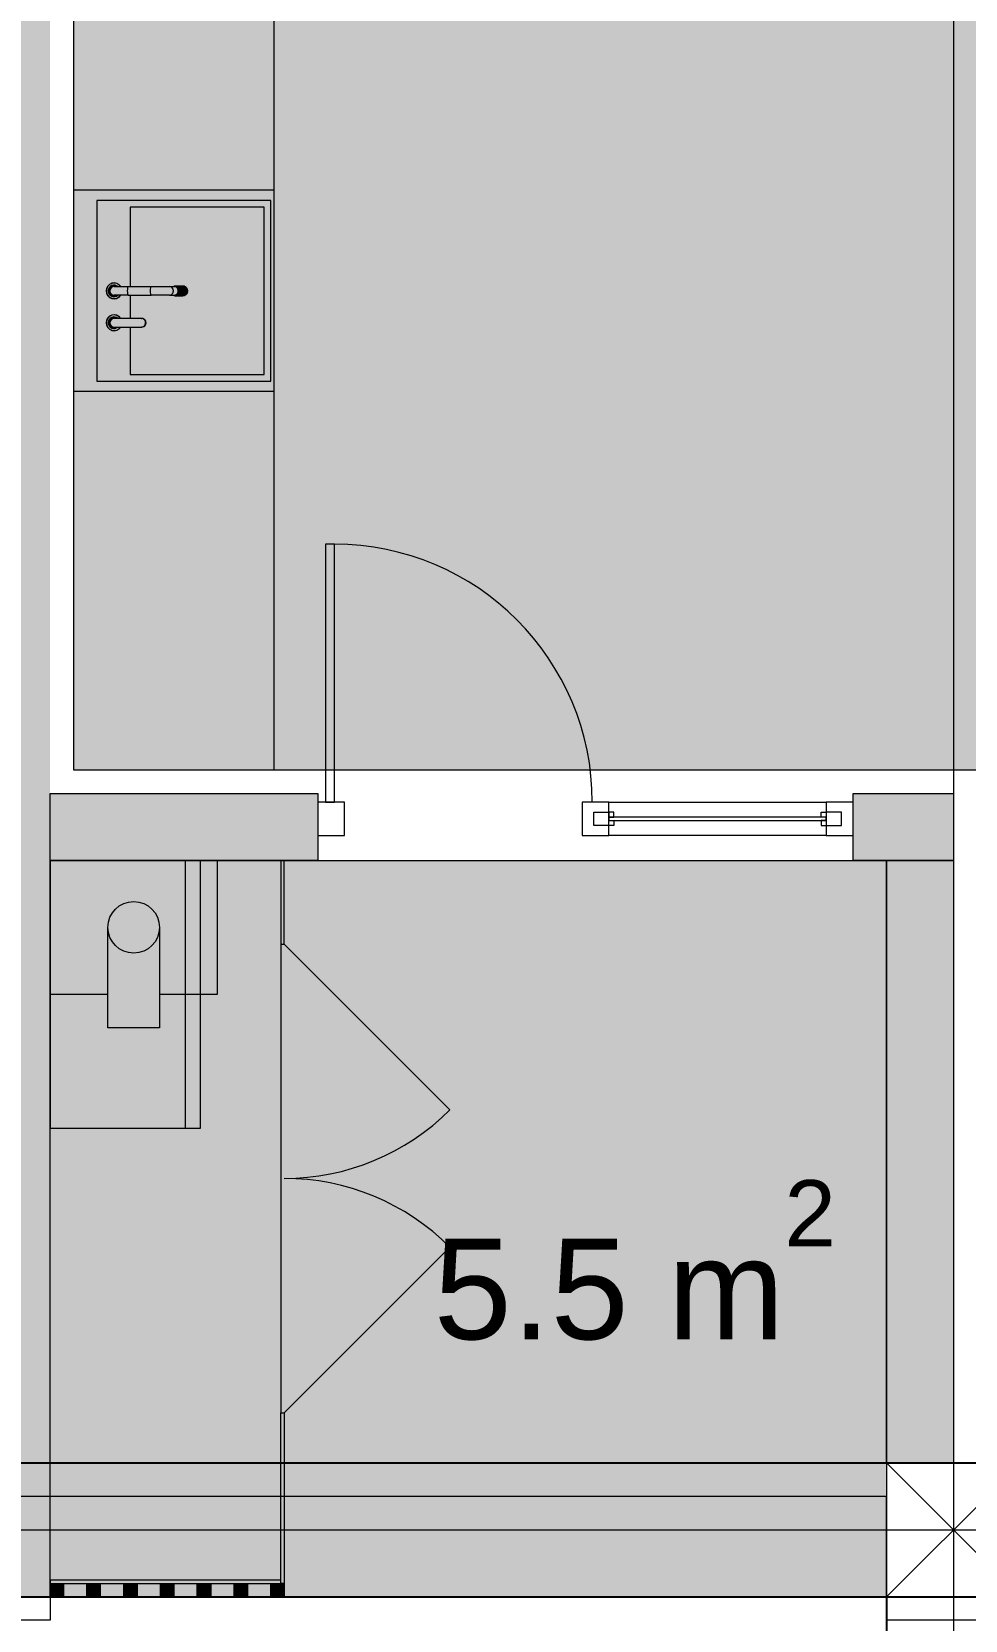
# Model space of a CAD drawing. Header units: millimetres. Extents: x 475616349 to 476941521, y 4620115302 to 4621446928.
# Drawn here: x 476521850 to 476524640, y 4620340424 to 4620345169 of the extents above; entities that cross this region are included whole.
import ezdxf

# ---------------------------------------------------------------- set-up
doc = ezdxf.new("R2010")
doc.units = ezdxf.units.MM
doc.header["$MEASUREMENT"] = 0
for name, color, linetype, lineweight in [('2D Drafting - General_Pen_No__1_Pen_No__7', 7, 'Continuous', 0), ('2D Drafting - General_Pen_No__250_Pen_No__7_Pen_No__250', 7, 'Continuous', 0), ('2D Drafting - General_Pen_No__250_Pen_No__7_Pen_No__7', 7, 'Continuous', 0), ('2D Drafting - General_Pen_No__7_Pen_No__7_Pen_No__7', 7, 'Continuous', 0), ('Doors_Pen_No__7_Pen_No__7_Pen_No__7', 7, 'Continuous', 0), ('G-Anno-Nplt_Pen_No__151', 151, 'Continuous', 0), ('G-Anno-Nplt_Pen_No__4', 7, 'Continuous', 0), ('G-Anno-Nplt_Pen_No__7', 7, 'Continuous', 0), ('gegmebi_Pen_No__1_Pen_No__7', 7, 'Continuous', 0), ('kar-panjara_Pen_No__7_Pen_No__7_Pen_No__7', 7, 'Continuous', 0), ('New_--------AVEJI_UDZRAVI_Pen_No__7', 7, 'Continuous', 0), ('New_2D Drafting - General_Pen_No__250_Pen_No__7_Pen_No__255', 255, 'Continuous', 0), ('New_2D Drafting - General_Pen_No__2_Pen_No__250', 7, 'Continuous', 0), ('New_2D Drafting - General_Pen_No__30_Pen_No__9_Pen_No__9_Pen_No__255', 255, 'Continuous', 0), ('New_2D Drafting - General_Pen_No__30_Pen_No__9_Pen_No__9_Pen_No__7', 7, 'Continuous', 0), ('New_G-Anno-Nplt_Pen_No__4', 7, 'Continuous', 0), ('New_G-Anno-Nplt_Pen_No__42', 250, 'Continuous', 0), ('New_reg_nak_Pen_No__250', 7, 'Continuous', 0), ('New_reg_nak_Pen_No__7', 7, 'Continuous', 0), ('New_Structural - Bearing_Pen_No__250', 7, 'Continuous', 0), ('zoma_Pen_No__5_Pen_No__5', 5, 'Continuous', 0)]:
    doc.layers.add(name, color=color, linetype=linetype, lineweight=lineweight)
doc.layers.add('New_--aveji_Pen_No__251', color=7, linetype='Continuous', lineweight=0, true_color=0x656565)
doc.layers.add('zoma', color=7, linetype='Continuous')
doc.styles.add('GENERATED_STYLE_1', font='arial.ttf')
doc.styles.add('GENERATED_STYLE_2', font='arial.ttf')
doc.dimstyles.new('GENERATED_STYLE__10', dxfattribs={"dimtxt": 100, "dimasz": 68.640772, "dimexe": 0.18, "dimexo": 900, "dimgap": 0.09, "dimtad": 1, "dimtih": 1, "dimtoh": 1, "dimlfac": 0.001, "dimzin": 0, "dimdsep": 46, "dimtxsty": 'GENERATED_STYLE_2', "dimblk": 'ARROWHEAD_2', "dimblk1": 'ARROWHEAD_2', "dimblk2": 'ARROWHEAD_2', "dimcen": 0.09, "dimclrd": 7, "dimclre": 7, "dimclrt": 7, "dimadec": 0, "dimazin": 0, "dimtfac": 1, "dimtdec": 4, "dimtmove": 0, "dimatfit": 3, "dimfxl": 1, "dimtolj": 1, "dimtzin": 0, "dimarcsym": 0})
doc.dimstyles.new('GENERATED_STYLE__29', dxfattribs={"dimtxt": 80.000001, "dimasz": 38, "dimexe": 0.18, "dimexo": 3, "dimgap": 0.09, "dimtad": 1, "dimlfac": 0.001, "dimzin": 0, "dimdsep": 46, "dimtxsty": 'GENERATED_STYLE_2', "dimblk": 'ARROWHEAD_2', "dimblk1": 'ARROWHEAD_2', "dimblk2": 'ARROWHEAD_2', "dimcen": 0.09, "dimclrd": 142, "dimclre": 142, "dimclrt": 142, "dimadec": 0, "dimazin": 0, "dimtfac": 1, "dimtdec": 4, "dimtmove": 0, "dimatfit": 3, "dimfxl": 1, "dimtolj": 1, "dimtzin": 0, "dimarcsym": 0})
doc.dimstyles.new('GENERATED_STYLE__3', dxfattribs={"dimtxt": 200, "dimasz": 64.421331, "dimexe": 0.18, "dimexo": 3, "dimgap": 0.09, "dimtad": 1, "dimtih": 1, "dimtoh": 1, "dimlfac": 0.001, "dimzin": 0, "dimdsep": 46, "dimtxsty": 'GENERATED_STYLE_2', "dimblk": 'ARROWHEAD_2', "dimblk1": 'ARROWHEAD_2', "dimblk2": 'ARROWHEAD_2', "dimcen": 0.09, "dimclrd": 142, "dimclre": 142, "dimclrt": 142, "dimadec": 0, "dimazin": 0, "dimtfac": 1, "dimtdec": 4, "dimtmove": 2, "dimatfit": 3, "dimfxl": 1, "dimtolj": 1, "dimtzin": 0, "dimarcsym": 0})
doc.dimstyles.new('GENERATED_STYLE__9', dxfattribs={"dimtxt": 100, "dimasz": 68.640772, "dimexe": 0.18, "dimexo": 900, "dimgap": 0.09, "dimtad": 1, "dimlfac": 0.001, "dimzin": 0, "dimdsep": 46, "dimtxsty": 'GENERATED_STYLE_2', "dimblk": 'ARROWHEAD_2', "dimblk1": 'ARROWHEAD_2', "dimblk2": 'ARROWHEAD_2', "dimcen": 0.09, "dimclrd": 7, "dimclre": 7, "dimclrt": 7, "dimadec": 0, "dimazin": 0, "dimtfac": 1, "dimtdec": 4, "dimtmove": 0, "dimatfit": 3, "dimfxl": 1, "dimtolj": 1, "dimtzin": 0, "dimarcsym": 0})

# ---------------------------------------------------------------- blocks, each defined once
blk = doc.blocks.new('ARROWHEAD_2')
at = {"color": 0, "linetype": 'Continuous', "lineweight": 0}
for p, q in [((0, 0), (-1, 0)), ((-0.378, -0.655), (0.378, 0.655))]:
    blk.add_line(p, q, dxfattribs=at)
blk = doc.blocks.new('*D4058')
at = {"layer": 'Defpoints', "color": 0, "linetype": 'Continuous', "transparency": 16777216}
for p in [(476517905.1, 4620340893.7), (476524405.1, 4620340493.7), (476524405.1, 4620338180.3)]:
    blk.add_point(p, dxfattribs=at)
at = {"layer": 'zoma', "color": 142, "linetype": 'Continuous', "lineweight": -2, "transparency": 16777216}
for p, q in [((476517905.1, 4620340890.7), (476517905.1, 4620338180.1)), ((476524405.1, 4620340490.7), (476524405.1, 4620338180.1)), ((476517969.5, 4620338180.3), (476524340.7, 4620338180.3))]:
    blk.add_line(p, q, dxfattribs=at)
at = {"layer": 'zoma', "color": 142, "linetype": 'Continuous', "lineweight": -2, "transparency": 16777216, "xscale": 64.4213309708986, "yscale": 64.4213309708986, "zscale": 64.4213309708986, "rotation": 180}
blk.add_blockref('ARROWHEAD_2', (476517905.1, 4620338180.3), dxfattribs=at)
at = {"layer": 'zoma', "color": 142, "linetype": 'Continuous', "lineweight": -2, "transparency": 16777216, "xscale": 64.4213309708986, "yscale": 64.4213309708986, "zscale": 64.4213309708986}
blk.add_blockref('ARROWHEAD_2', (476524405.1, 4620338180.3), dxfattribs=at)
at = {"layer": 'zoma', "color": 142, "linetype": 'Continuous', "lineweight": 0, "transparency": 16777216, "insert": (476521148.8, 4620338320.3), "char_height": 200, "attachment_point": 5, "style": 'GENERATED_STYLE_2'}
blk.add_mtext('\\A1;6.50', dxfattribs=at)
blk = doc.blocks.new('*D4059')
at = {"layer": 'Defpoints', "color": 0, "linetype": 'Continuous', "transparency": 16777216}
for p in [(476524805.1, 4620340893.7), (476524405.1, 4620340493.7), (476524805.1, 4620338180.3)]:
    blk.add_point(p, dxfattribs=at)
at = {"layer": 'zoma', "color": 142, "linetype": 'Continuous', "lineweight": -2, "transparency": 16777216}
for p, q in [((476524805.1, 4620340890.7), (476524805.1, 4620338180.1)), ((476524405.1, 4620340490.7), (476524405.1, 4620338180.1)), ((476524469.5, 4620338180.3), (476524740.7, 4620338180.3))]:
    blk.add_line(p, q, dxfattribs=at)
at = {"layer": 'zoma', "color": 142, "linetype": 'Continuous', "lineweight": -2, "transparency": 16777216, "xscale": 64.4213309708986, "yscale": 64.4213309708986, "zscale": 64.4213309708986, "rotation": 180}
blk.add_blockref('ARROWHEAD_2', (476524405.1, 4620338180.3), dxfattribs=at)
at = {"layer": 'zoma', "color": 142, "linetype": 'Continuous', "lineweight": -2, "transparency": 16777216, "xscale": 64.4213309708986, "yscale": 64.4213309708986, "zscale": 64.4213309708986}
blk.add_blockref('ARROWHEAD_2', (476524805.1, 4620338180.3), dxfattribs=at)
at = {"layer": 'zoma', "color": 142, "linetype": 'Continuous', "lineweight": 0, "transparency": 16777216, "insert": (476524108.2, 4620338320.3), "char_height": 200, "attachment_point": 5, "style": 'GENERATED_STYLE_2'}
blk.add_mtext('\\A1;0.40', dxfattribs=at)
blk = doc.blocks.new('*D3923')
at = {"layer": 'Defpoints', "color": 0, "linetype": 'Continuous', "transparency": 16777216}
for p in [(476467805.1, 4620355693.7), (476533682.1, 4620355693.7), (476467805.1, 4620340493.7)]:
    blk.add_point(p, dxfattribs=at)
at = {"layer": 'zoma', "color": 7, "linetype": 'Continuous', "lineweight": -2, "transparency": 16777216}
for p, q in [((476468705.1, 4620355693.7), (476533682.3, 4620355693.7)), ((476533682.1, 4620355625.1), (476533682.1, 4620348251.7)), ((476533682.1, 4620340562.4), (476533682.1, 4620347923.8)), ((476468705.1, 4620340493.7), (476533682.3, 4620340493.7))]:
    blk.add_line(p, q, dxfattribs=at)
at = {"layer": 'zoma', "color": 7, "linetype": 'Continuous', "lineweight": -2, "transparency": 16777216, "xscale": 68.64077230571034, "yscale": 68.64077230571034, "zscale": 68.64077230571034}
for p, rotation in [((476533682.1, 4620355693.7), 90), ((476533682.1, 4620340493.7), 270)]:
    blk.add_blockref('ARROWHEAD_2', p, dxfattribs=dict(at, rotation=rotation))
at = {"layer": 'zoma', "color": 7, "linetype": 'Continuous', "lineweight": 0, "transparency": 16777216, "insert": (476533682.1, 4620348087.8), "char_height": 100, "attachment_point": 5, "rotation": 90, "style": 'GENERATED_STYLE_2'}
blk.add_mtext('\\A1;15.20', dxfattribs=at)
blk = doc.blocks.new('*D3924')
at = {"layer": 'Defpoints', "color": 0, "linetype": 'Continuous', "transparency": 16777216}
for p in [(476467805.1, 4620340893.7), (476533022.8, 4620340893.7), (476467805.1, 4620340493.7)]:
    blk.add_point(p, dxfattribs=at)
at = {"layer": 'zoma', "color": 7, "linetype": 'Continuous', "lineweight": -2, "transparency": 16777216}
for p, q in [((476468705.1, 4620340893.7), (476533022.9, 4620340893.7)), ((476533022.8, 4620340825.1), (476533022.8, 4620340562.4)), ((476468705.1, 4620340493.7), (476533022.9, 4620340493.7)), ((476533022.8, 4620340493.7), (476533022.8, 4620340196.9))]:
    blk.add_line(p, q, dxfattribs=at)
at = {"layer": 'zoma', "color": 7, "linetype": 'Continuous', "lineweight": -2, "transparency": 16777216, "xscale": 68.64077230571034, "yscale": 68.64077230571034, "zscale": 68.64077230571034}
for p, rotation in [((476533022.8, 4620340893.7), 90), ((476533022.8, 4620340493.7), 270)]:
    blk.add_blockref('ARROWHEAD_2', p, dxfattribs=dict(at, rotation=rotation))
at = {"layer": 'zoma', "color": 7, "linetype": 'Continuous', "lineweight": 0, "transparency": 16777216, "insert": (476532893, 4620340196.9), "char_height": 100, "attachment_point": 5, "rotation": 90, "style": 'GENERATED_STYLE_2'}
blk.add_mtext('\\A1;0.40', dxfattribs=at)
blk = doc.blocks.new('*D3925')
at = {"layer": 'Defpoints', "color": 0, "linetype": 'Continuous', "transparency": 16777216}
for p in [(476531705.1, 4620345093.7), (476532893, 4620345093.7), (476467805.1, 4620340893.7)]:
    blk.add_point(p, dxfattribs=at)
at = {"layer": 'zoma', "color": 7, "linetype": 'Continuous', "lineweight": -2, "transparency": 16777216}
for p, q in [((476532605.1, 4620345093.7), (476532893.2, 4620345093.7)), ((476532893, 4620345025.1), (476532893, 4620343119.2)), ((476532893, 4620340962.4), (476532893, 4620342855.6)), ((476468705.1, 4620340893.7), (476532893.2, 4620340893.7))]:
    blk.add_line(p, q, dxfattribs=at)
at = {"layer": 'zoma', "color": 7, "linetype": 'Continuous', "lineweight": -2, "transparency": 16777216, "xscale": 68.64077230571034, "yscale": 68.64077230571034, "zscale": 68.64077230571034}
for p, rotation in [((476532893, 4620345093.7), 90), ((476532893, 4620340893.7), 270)]:
    blk.add_blockref('ARROWHEAD_2', p, dxfattribs=dict(at, rotation=rotation))
at = {"layer": 'zoma', "color": 7, "linetype": 'Continuous', "lineweight": 0, "transparency": 16777216, "insert": (476532893, 4620342987.4), "char_height": 100, "attachment_point": 5, "rotation": 90, "style": 'GENERATED_STYLE_2'}
blk.add_mtext('\\A1;4.20', dxfattribs=at)
blk = doc.blocks.new('*D3926')
at = {"layer": 'Defpoints', "color": 0, "linetype": 'Continuous', "transparency": 16777216}
for p in [(476467805.1, 4620345293.7), (476533022.8, 4620345293.7), (476531705.1, 4620345093.7)]:
    blk.add_point(p, dxfattribs=at)
at = {"layer": 'zoma', "color": 7, "linetype": 'Continuous', "lineweight": -2, "transparency": 16777216}
for p, q in [((476468705.1, 4620345293.7), (476533022.9, 4620345293.7)), ((476533022.8, 4620345225.1), (476533022.8, 4620345162.4)), ((476532605.1, 4620345093.7), (476533022.9, 4620345093.7)), ((476533022.8, 4620345093.7), (476533022.8, 4620344796.9))]:
    blk.add_line(p, q, dxfattribs=at)
at = {"layer": 'zoma', "color": 7, "linetype": 'Continuous', "lineweight": -2, "transparency": 16777216, "xscale": 68.64077230571034, "yscale": 68.64077230571034, "zscale": 68.64077230571034}
for p, rotation in [((476533022.8, 4620345293.7), 90), ((476533022.8, 4620345093.7), 270)]:
    blk.add_blockref('ARROWHEAD_2', p, dxfattribs=dict(at, rotation=rotation))
at = {"layer": 'zoma', "color": 7, "linetype": 'Continuous', "lineweight": 0, "transparency": 16777216, "insert": (476532893, 4620344796.9), "char_height": 100, "attachment_point": 5, "rotation": 90, "style": 'GENERATED_STYLE_2'}
blk.add_mtext('\\A1;0.20', dxfattribs=at)
blk = doc.blocks.new('*D3947')
at = {"layer": 'Defpoints', "color": 0, "linetype": 'Continuous', "transparency": 16777216}
for p in [(476467805.1, 4620340493.8), (476531355.1, 4620340493.8), (476531705.1, 4620330975.6)]:
    blk.add_point(p, dxfattribs=at)
at = {"layer": 'zoma', "color": 7, "linetype": 'Continuous', "lineweight": -2, "transparency": 16777216}
for p, q in [((476468705.1, 4620340493.8), (476531355.3, 4620340493.8)), ((476531355.1, 4620340425.1), (476531355.1, 4620335848.4)), ((476531355.1, 4620331044.3), (476531355.1, 4620335589.5)), ((476530805.1, 4620330975.6), (476531354.9, 4620330975.6))]:
    blk.add_line(p, q, dxfattribs=at)
at = {"layer": 'zoma', "color": 7, "linetype": 'Continuous', "lineweight": -2, "transparency": 16777216, "xscale": 68.64077230571034, "yscale": 68.64077230571034, "zscale": 68.64077230571034}
for p, rotation in [((476531355.1, 4620340493.8), 90), ((476531355.1, 4620330975.6), 270)]:
    blk.add_blockref('ARROWHEAD_2', p, dxfattribs=dict(at, rotation=rotation))
at = {"layer": 'zoma', "color": 7, "linetype": 'Continuous', "lineweight": 0, "transparency": 16777216, "insert": (476531355.1, 4620335719), "char_height": 100, "attachment_point": 5, "rotation": 90, "style": 'GENERATED_STYLE_2'}
blk.add_mtext('\\A1;9.52', dxfattribs=at)

msp = doc.modelspace()

# ---------------------------------------------------------------- hatches: boundary and pattern name
at = {"layer": '2D Drafting - General_Pen_No__250_Pen_No__7_Pen_No__7', "linetype": 'Continuous', "lineweight": 0}
for points in [[(476521905.091, 4620348543.68), (476521905.091, 4620340493.723), (476521705.091, 4620340493.723), (476521705.091, 4620348543.68)], [(476522704.813, 4620342693.723), (476521905.091, 4620342693.723), (476521905.091, 4620342893.723), (476522704.813, 4620342893.723)], [(476524605.091, 4620342693.723), (476524304.817, 4620342693.723), (476524304.817, 4620342893.723), (476524605.091, 4620342893.723)], [(476522595.091, 4620342693.723), (476522595.091, 4620342443.723), (476522605.091, 4620342443.723), (476522605.091, 4620342693.723)], [(476524605.091, 4620342693.723), (476524605.091, 4620340893.723), (476524405.091, 4620340893.723), (476524405.091, 4620342693.723)], [(476522605.091, 4620341043.723), (476522605.091, 4620340533.723), (476522595.091, 4620340533.723), (476522595.091, 4620341043.723)], [(476522595.091, 4620340543.723), (476521904.99, 4620340543.723), (476521904.99, 4620340533.723), (476522595.091, 4620340533.723)]]:
    msp.add_hatch(color=7, dxfattribs=at).paths.add_polyline_path(points)
at = {"layer": 'G-Anno-Nplt_Pen_No__151', "linetype": 'Continuous', "lineweight": 0, "true_color": 0x1f2f3f}
msp.add_hatch(color=169, dxfattribs=at).paths.add_polyline_path([(476531435.092, 4620340963.722), (476531435.092, 4620347383.535), (476527905.091, 4620347383.535), (476527905.091, 4620348093.723), (476525245.293, 4620348093.723), (476525245.293, 4620347693.722), (476524635.091, 4620347693.722), (476524635.091, 4620347823.722), (476524335.091, 4620347823.722), (476524335.091, 4620348383.647), (476522375.091, 4620348383.647), (476522375.091, 4620347943.46), (476521975.091, 4620347943.46), (476521975.091, 4620342963.722), (476524675.091, 4620342963.728), (476524675.091, 4620340963.723), (476524875.091, 4620340963.723), (476524875.091, 4620340763.723), (476531235.091, 4620340763.723), (476531235.091, 4620340963.722)])
at = {"layer": 'New_2D Drafting - General_Pen_No__250_Pen_No__7_Pen_No__255', "linetype": 'Continuous', "lineweight": 0}
for points in [[(476521904.993, 4620342693.722), (476522404.993, 4620342693.718), (476522404.99, 4620342293.723), (476522232.004, 4620342293.724), (476522232.004, 4620342193.721), (476522077.978, 4620342193.722), (476522077.978, 4620342293.725), (476521904.99, 4620342293.727)], [(476521904.993, 4620342693.722), (476522354.993, 4620342693.723), (476522354.993, 4620341893.723), (476521904.993, 4620341893.722)]]:
    msp.add_hatch(color=255, dxfattribs=at).paths.add_polyline_path(points)
at = {"layer": 'New_2D Drafting - General_Pen_No__30_Pen_No__9_Pen_No__9_Pen_No__255', "linetype": 'Continuous', "lineweight": 0}
for points in [[(476521905.091, 4620340493.723), (476521905.091, 4620340533.723), (476521945.091, 4620340533.723), (476521945.091, 4620340493.723)], [(476522015.091, 4620340493.723), (476522015.091, 4620340533.723), (476522055.091, 4620340533.723), (476522055.091, 4620340493.723)], [(476522125.091, 4620340493.723), (476522125.091, 4620340533.723), (476522165.091, 4620340533.723), (476522165.091, 4620340493.723)], [(476522235.091, 4620340493.723), (476522235.091, 4620340533.723), (476522275.091, 4620340533.723), (476522275.091, 4620340493.723)], [(476522345.091, 4620340493.723), (476522345.091, 4620340533.723), (476522385.091, 4620340533.723), (476522385.091, 4620340493.723)], [(476522455.091, 4620340493.723), (476522455.091, 4620340533.723), (476522495.091, 4620340533.723), (476522495.091, 4620340493.723)], [(476522565.091, 4620340493.723), (476522565.091, 4620340533.723), (476522605.091, 4620340533.723), (476522605.091, 4620340493.723)]]:
    msp.add_hatch(color=255, dxfattribs=at).paths.add_polyline_path(points)
at = {"layer": 'New_G-Anno-Nplt_Pen_No__42', "linetype": 'Continuous', "lineweight": 0}
msp.add_hatch(color=250, dxfattribs=at).paths.add_polyline_path([(476521905.091, 4620342693.723), (476524405.091, 4620342693.723), (476524405.091, 4620340893.723), (476524405.091, 4620340493.723), (476521905.091, 4620340493.723)])

# ---------------------------------------------------------------- linework, layer by layer
at = {"layer": '2D Drafting - General_Pen_No__1_Pen_No__7', "color": 7, "linetype": 'Continuous', "lineweight": 0}
for p, q in [((476524805.084, 4620340493.723), (476524405.084, 4620340893.723)), ((476524405.084, 4620340493.723), (476524805.084, 4620340893.723))]:
    msp.add_line(p, q, dxfattribs=at)
at = {"layer": '2D Drafting - General_Pen_No__1_Pen_No__7', "color": 7, "linetype": 'Continuous', "lineweight": 0, "flags": 128}
for points in [[(476524405.084, 4620340493.723), (476524805.084, 4620340493.723), (476524805.084, 4620340893.723), (476524405.084, 4620340893.723)], [(476517905.084, 4620340493.723), (476524405.084, 4620340493.723), (476524405.084, 4620340793.723), (476517905.084, 4620340793.723)]]:
    msp.add_lwpolyline(points, close=True, dxfattribs=at)
at = {"layer": '2D Drafting - General_Pen_No__250_Pen_No__7_Pen_No__250', "color": 7, "linetype": 'Continuous', "lineweight": 0, "flags": 128}
for points in [[(476522704.813, 4620342693.723), (476521905.091, 4620342693.723), (476521905.091, 4620342893.723), (476522704.813, 4620342893.723)], [(476524605.091, 4620342693.723), (476524304.817, 4620342693.723), (476524304.817, 4620342893.723), (476524605.091, 4620342893.723)], [(476522595.091, 4620342693.723), (476522595.091, 4620342443.723), (476522605.091, 4620342443.723), (476522605.091, 4620342693.723)], [(476524605.091, 4620342693.723), (476524605.091, 4620340893.723), (476524405.091, 4620340893.723), (476524405.091, 4620342693.723)], [(476522605.091, 4620341043.723), (476522605.091, 4620340533.723), (476522595.091, 4620340533.723), (476522595.091, 4620341043.723)], [(476522595.091, 4620340543.723), (476521904.99, 4620340543.723), (476521904.99, 4620340533.723), (476522595.091, 4620340533.723)]]:
    msp.add_lwpolyline(points, close=True, dxfattribs=at)
at = {"layer": '2D Drafting - General_Pen_No__7_Pen_No__7_Pen_No__7', "color": 7, "linetype": 'Continuous', "lineweight": 0, "flags": 128}
msp.add_lwpolyline([(476524224.813, 4620342767.875), (476523574.813, 4620342767.904), (476523574.817, 4620342867.843), (476524224.817, 4620342867.814)], close=True, dxfattribs=at)
at = {"layer": '2D Drafting - General_Pen_No__7_Pen_No__7_Pen_No__7', "color": 7, "linetype": 'Continuous', "lineweight": 0}
msp.add_arc((476522755.284, 4620342867.855), 770.311, 0.005737, 90.002531, dxfattribs=at)
at = {"layer": 'Doors_Pen_No__7_Pen_No__7_Pen_No__7', "color": 7, "linetype": 'Continuous', "lineweight": 0, "flags": 128}
msp.add_lwpolyline([(476522728.618, 4620342867.854), (476522755.284, 4620342867.855), (476522755.25, 4620343638.166), (476522728.583, 4620343638.165)], close=True, dxfattribs=at)
at = {"layer": 'G-Anno-Nplt_Pen_No__4', "color": 7, "linetype": 'Continuous', "lineweight": 0, "flags": 128}
msp.add_lwpolyline([(476531435.092, 4620340963.722), (476531435.092, 4620347383.535), (476527905.091, 4620347383.535), (476527905.091, 4620348093.723), (476525245.293, 4620348093.723), (476525245.293, 4620347693.722), (476524635.091, 4620347693.722), (476524635.091, 4620347823.722), (476524335.091, 4620347823.722), (476524335.091, 4620348383.647), (476522375.091, 4620348383.647), (476522375.091, 4620347943.46), (476521975.091, 4620347943.46), (476521975.091, 4620342963.722), (476524675.091, 4620342963.728), (476524675.091, 4620340963.723), (476524875.091, 4620340963.723), (476524875.091, 4620340763.723), (476531235.091, 4620340763.723), (476531235.091, 4620340963.722)], close=True, dxfattribs=at)
at = {"layer": 'gegmebi_Pen_No__1_Pen_No__7', "color": 7, "linetype": 'Continuous', "lineweight": 0, "flags": 128}
for points in [[(476522232.004, 4620342293.724), (476522404.99, 4620342293.723), (476522404.993, 4620342693.718), (476521904.993, 4620342693.722), (476521904.99, 4620342293.727), (476522077.978, 4620342293.725)], [(476522232.006, 4620342493.723), (476522232.004, 4620342193.721), (476522077.978, 4620342193.722), (476522077.98, 4620342493.724)]]:
    msp.add_lwpolyline(points, dxfattribs=at)
at = {"layer": 'kar-panjara_Pen_No__7_Pen_No__7_Pen_No__7', "color": 7, "linetype": 'Continuous', "lineweight": 0, "flags": 128}
for points in [[(476522704.813, 4620342767.924), (476522784.813, 4620342767.921), (476522784.817, 4620342867.921), (476522704.817, 4620342867.924)], [(476523494.813, 4620342767.846), (476523574.813, 4620342767.843), (476523574.817, 4620342867.843), (476523494.817, 4620342867.846)], [(476524224.813, 4620342767.875), (476524304.813, 4620342767.872), (476524304.817, 4620342867.872), (476524224.817, 4620342867.875)], [(476523529.816, 4620342837.845), (476523574.816, 4620342837.843), (476523574.815, 4620342822.843), (476523574.815, 4620342812.843), (476523589.815, 4620342812.842), (476523589.814, 4620342797.842), (476523529.814, 4620342797.845)], [(476523589.816, 4620342837.842), (476523574.816, 4620342837.843), (476523574.815, 4620342822.843), (476523589.815, 4620342822.842)], [(476524224.815, 4620342822.814), (476523574.815, 4620342822.843), (476523574.815, 4620342812.843), (476524224.815, 4620342812.814)], [(476524269.816, 4620342837.812), (476524224.816, 4620342837.814), (476524224.815, 4620342822.814), (476524224.815, 4620342812.814), (476524209.815, 4620342812.815), (476524209.814, 4620342797.815), (476524269.814, 4620342797.812)], [(476524209.816, 4620342837.815), (476524224.816, 4620342837.814), (476524224.815, 4620342822.814), (476524209.815, 4620342822.815)]]:
    msp.add_lwpolyline(points, close=True, dxfattribs=at)
at = {"layer": 'New_--------AVEJI_UDZRAVI_Pen_No__7', "color": 7, "linetype": 'Continuous', "lineweight": 0}
for points in [[(476522575.091, 4620346100.335), (476521975.091, 4620346100.335), (476521975.09, 4620342963.722), (476522575.09, 4620342963.722)], [(476521975.09, 4620344095.616), (476522575.091, 4620344095.616), (476522575.091, 4620344695.616), (476521975.091, 4620344695.616)]]:
    msp.add_lwpolyline(points, close=True, dxfattribs=at)
at = {"layer": 'New_--aveji_Pen_No__251', "color": 251, "linetype": 'Continuous', "lineweight": 0, "true_color": 0x656565}
for p, q in [((476522096.391, 4620344407.72), (476522138.862, 4620344407.72)), ((476522138.862, 4620344407.72), (476522206.903, 4620344407.72)), ((476522206.903, 4620344407.72), (476522262.024, 4620344407.72)), ((476522262.024, 4620344407.72), (476522276.744, 4620344407.72)), ((476522281.279, 4620344409.041), (476522277.458, 4620344409.041)), ((476522281.286, 4620344409.045), (476522277.46, 4620344409.045)), ((476522281.288, 4620344409.046), (476522305.251, 4620344409.046)), ((476522306.408, 4620344408.784), (476522282.44, 4620344408.784)), ((476522306.406, 4620344408.787), (476522282.443, 4620344408.787)), ((476522285.979, 4620344407.142), (476522309.943, 4620344407.142)), ((476522310.923, 4620344406.404), (476522286.954, 4620344406.404)), ((476522310.922, 4620344406.406), (476522286.959, 4620344406.406)), ((476522138.862, 4620344381.961), (476522096.391, 4620344381.961)), ((476522138.862, 4620344381.961), (476522206.903, 4620344381.961)), ((476522144.827, 4620344381.961), (476522144.827, 4620344312.649)), ((476522262.024, 4620344381.961), (476522206.903, 4620344381.961)), ((476522262.024, 4620344381.961), (476522276.744, 4620344381.961)), ((476522277.463, 4620344380.635), (476522301.426, 4620344380.635)), ((476522305.254, 4620344380.636), (476522281.291, 4620344380.636)), ((476522282.446, 4620344380.894), (476522306.409, 4620344380.894)), ((476522309.945, 4620344382.541), (476522285.982, 4620344382.541)), ((476522312.139, 4620344403.833), (476522286.488, 4620344403.833)), ((476522312.139, 4620344385.848), (476522286.488, 4620344385.848)), ((476522286.962, 4620344383.276), (476522310.925, 4620344383.276)), ((476522314.592, 4620344399.707), (476522288.941, 4620344399.707)), ((476522314.592, 4620344389.974), (476522288.941, 4620344389.974)), ((476522289.666, 4620344403.366), (476522313.629, 4620344403.366)), ((476522313.631, 4620344386.318), (476522289.668, 4620344386.318)), ((476522315.454, 4620344394.84), (476522289.802, 4620344394.84)), ((476522314.283, 4620344402.263), (476522290.315, 4620344402.263)), ((476522314.284, 4620344402.265), (476522290.321, 4620344402.265)), ((476522290.322, 4620344387.419), (476522314.286, 4620344387.419)), ((476522291.786, 4620344398.291), (476522315.749, 4620344398.291)), ((476522315.75, 4620344391.393), (476522291.787, 4620344391.393)), ((476522315.979, 4620344396.993), (476522292.016, 4620344396.993)), ((476522292.016, 4620344392.692), (476522315.979, 4620344392.692)), ((476522177.857, 4620344312.649), (476522096.391, 4620344312.649)), ((476522177.857, 4620344312.649), (476522179.28, 4620344312.649)), ((476522096.391, 4620344286.89), (476522177.857, 4620344286.89)), ((476522179.28, 4620344286.89), (476522177.857, 4620344286.89))]:
    msp.add_line(p, q, dxfattribs=at)
msp.add_lwpolyline([(476522045.091, 4620344124.764), (476522565.091, 4620344124.764), (476522565.091, 4620344664.879), (476522045.091, 4620344664.879)], close=True, dxfattribs=at)
msp.add_lwpolyline([(476522144.826, 4620344286.89), (476522144.826, 4620344144.764), (476522545.091, 4620344144.764), (476522545.091, 4620344644.879), (476522144.827, 4620344644.879), (476522144.827, 4620344407.72)], dxfattribs=at)
for centre, radius, start, end in [((476522096.391, 4620344394.84), 23.813, 32.741824, 179.999945), ((476522096.391, 4620344394.84), 23.805, 32.755075, 179.999945), ((476522096.391, 4620344394.84), 23.778, 32.796671, 179.999945), ((476522096.391, 4620344394.84), 23.724, 32.880305, 179.999945), ((476522096.391, 4620344394.84), 23.635, 33.020044, 179.999945), ((476522096.391, 4620344394.84), 23.146, 33.811164, 179.999945), ((476522096.391, 4620344394.84), 17.327, 48.016849, 179.999945), ((476522096.391, 4620344394.84), 16.761, 50.21104, 179.999945), ((476522096.391, 4620344394.84), 16.55, 51.097126, 179.999945), ((476522096.391, 4620344394.84), 16.328, 52.073541, 179.999945), ((476522096.391, 4620344394.84), 15.483, 56.287691, 179.999945), ((476522096.391, 4620344394.84), 13.402, 73.949083, 179.999945), ((476522096.391, 4620344394.84), 12.88, 89.999962, 179.999945), ((476522096.391, 4620344394.84), 23.813, 179.999945, 327.258109), ((476522096.391, 4620344394.84), 23.805, 179.999945, 327.244858), ((476522096.391, 4620344394.84), 23.778, 179.999945, 327.203263), ((476522096.391, 4620344394.84), 23.724, 179.999945, 327.119629), ((476522096.391, 4620344394.84), 23.635, 179.999945, 326.979829), ((476522096.391, 4620344394.84), 23.146, 179.999945, 326.18877), ((476522096.391, 4620344394.84), 17.327, 179.999945, 311.983071), ((476522096.391, 4620344394.84), 16.761, 179.999945, 309.788877), ((476522096.391, 4620344394.84), 16.55, 179.999945, 308.902794), ((476522096.391, 4620344394.84), 16.328, 179.999945, 307.926377), ((476522096.391, 4620344394.84), 15.483, 179.999945, 303.712222), ((476522096.391, 4620344394.84), 13.402, 179.999945, 286.050855), ((476522096.391, 4620344394.84), 12.88, 179.999945, 269.999962), ((476522096.391, 4620344299.77), 23.813, 32.741824, 179.999945), ((476522096.391, 4620344299.77), 23.805, 32.755075, 179.999945), ((476522096.391, 4620344299.77), 23.778, 32.796671, 179.999945), ((476522096.391, 4620344299.77), 23.724, 32.880305, 179.999945), ((476522096.391, 4620344299.77), 23.635, 33.020105, 179.999945), ((476522096.391, 4620344299.77), 23.146, 33.811164, 179.999945), ((476522096.391, 4620344299.77), 17.327, 48.016849, 179.999945), ((476522096.391, 4620344299.77), 16.761, 50.21104, 179.999945), ((476522096.391, 4620344299.77), 16.55, 51.097126, 179.999945), ((476522096.391, 4620344299.77), 16.328, 52.073541, 179.999945), ((476522096.391, 4620344299.77), 15.483, 56.287691, 179.999945), ((476522096.391, 4620344299.77), 13.402, 73.949083, 179.999945), ((476522096.391, 4620344299.77), 12.88, 89.999962, 269.999962), ((476522096.391, 4620344299.77), 23.813, 179.999945, 327.258109), ((476522096.391, 4620344299.77), 23.805, 179.999945, 327.244858), ((476522096.391, 4620344299.77), 23.778, 179.999945, 327.203263), ((476522096.391, 4620344299.77), 23.724, 179.999945, 327.119629), ((476522096.391, 4620344299.77), 23.635, 179.999945, 326.979829), ((476522096.391, 4620344299.77), 23.146, 179.999945, 326.18877), ((476522096.391, 4620344299.77), 17.327, 179.999945, 311.983071), ((476522096.391, 4620344299.77), 16.761, 179.999945, 309.788877), ((476522096.391, 4620344299.77), 16.55, 179.999945, 308.902794), ((476522096.391, 4620344299.77), 16.328, 179.999945, 307.926377), ((476522096.391, 4620344299.77), 15.483, 179.999945, 303.712222), ((476522096.391, 4620344299.77), 13.402, 179.999945, 286.050855)]:
    msp.add_arc(centre, radius, start, end, dxfattribs=at)
for centre, major_axis, ratio, start_param, end_param in [((476522138.862, 4620344394.84), (0, 12.88), 0.23905575, -0.00000006, 1.57079633), ((476522206.903, 4620344394.84), (0, 12.88), 0.23905575, -0.00000006, 1.57079633), ((476522262.024, 4620344394.84), (0, 12.88), 0.88988826, 4.71238898, 6.28318529), ((476522278.785, 4620344394.84), (0, 13.515), 0.88988826, 0.08101703, 0.30793907), ((476522279.375, 4620344394.84), (0, 14.367), 0.88988826, 0.15037128, 0.24257675), ((476522276.744, 4620344394.84), (0, 12.88), 0.88988826, 4.71238898, 6.28318537), ((476522278.569, 4620344394.84), (0, 12.82), 0.88988826, 0.01158619, 0.05090815), ((476522278.569, 4620344394.84), (0, 12.82), 0.88988826, 5.90207239, 6.27165027), ((476522278.785, 4620344394.84), (0, 13.515), 0.88988826, 5.97150322, 6.20249388), ((476522279.375, 4620344394.84), (0, 14.367), 0.88988826, 6.04085752, 6.13306298), ((476522278.569, 4620344394.84), (0, 12.82), 0.88988826, 5.50937332, 5.87895118), ((476522278.785, 4620344394.84), (0, 13.515), 0.88988826, 5.57880417, 5.80979481), ((476522279.375, 4620344394.84), (0, 14.367), 0.88988826, 5.6481584, 5.74036389), ((476522303.338, 4620344394.84), (0, 14.367), 0.88988826, 6.04085752, 6.13306298), ((476522303.338, 4620344394.84), (0, 14.367), 0.88988826, 5.64815846, 5.74036389), ((476522138.862, 4620344394.84), (0, 12.88), 0.23905575, 1.57079633, 3.14159259), ((476522206.903, 4620344394.84), (0, 12.88), 0.23905575, 1.57079633, 3.1415929), ((476522262.024, 4620344394.84), (0, 12.88), 0.88988826, 3.14159265, 4.71238898), ((476522278.785, 4620344394.84), (0, 13.515), 0.88988826, 2.83365357, 3.06090122), ((476522279.375, 4620344394.84), (0, 14.367), 0.88988826, 2.89926484, 2.99147029), ((476522276.744, 4620344394.84), (0, 12.88), 0.88988826, 3.14159265, 4.71238898), ((476522278.569, 4620344394.84), (0, 12.82), 0.88988826, 3.09068449, 3.13005747), ((476522278.569, 4620344394.84), (0, 12.82), 0.88988826, 3.15317878, 3.52275661), ((476522278.785, 4620344394.84), (0, 13.515), 0.88988826, 3.22260968, 3.45360032), ((476522279.375, 4620344394.84), (0, 14.367), 0.88988826, 3.29196397, 3.38416938), ((476522278.569, 4620344394.84), (0, 12.82), 0.88988826, 3.54587783, 3.91545567), ((476522278.785, 4620344394.84), (0, 13.515), 0.88988826, 3.61530874, 3.84629941), ((476522279.375, 4620344394.84), (0, 14.367), 0.88988826, 3.68466301, 3.77686844), ((476522278.569, 4620344394.84), (0, 12.82), 0.88988826, 5.11667424, 5.48625207), ((476522278.569, 4620344394.84), (0, 12.82), 0.88988826, 3.93857693, 4.30815476), ((476522278.785, 4620344394.84), (0, 13.515), 0.88988826, 5.18610507, 5.41709572), ((476522278.785, 4620344394.84), (0, 13.515), 0.88988826, 4.00800781, 4.2389985), ((476522278.569, 4620344394.84), (0, 12.82), 0.88988826, 4.72397514, 5.09355296), ((476522278.569, 4620344394.84), (0, 12.82), 0.88988826, 4.33127606, 4.70085387), ((476522279.375, 4620344394.84), (0, 14.367), 0.88988826, 5.25545935, 5.34766476), ((476522279.375, 4620344394.84), (0, 14.367), 0.88988826, 4.0773621, 4.16956755), ((476522278.785, 4620344394.84), (0, 13.515), 0.88988826, 4.79340597, 5.02439665), ((476522278.785, 4620344394.84), (0, 13.515), 0.88988826, 4.4007069, 4.63169757), ((476522279.375, 4620344394.84), (0, 14.367), 0.88988826, 4.47006119, 4.56226663), ((476522279.375, 4620344394.84), (0, 14.367), 0.88988826, 4.86276026, 4.9549657), ((476522303.338, 4620344394.84), (0, 14.367), 0.88988826, 3.2919639, 3.38416938), ((476522303.338, 4620344394.84), (0, 14.367), 0.88988826, 3.68466301, 3.77686844), ((476522305.969, 4620344394.84), (0, 11.65), 0.88988826, 5.57497114, 5.66431233), ((476522305.969, 4620344394.84), (0, 11.65), 0.88988826, 3.76058584, 3.85010159), ((476522303.338, 4620344394.84), (0, 14.367), 0.88988826, 5.25545935, 5.34766481), ((476522303.338, 4620344394.84), (0, 14.367), 0.88988826, 4.0773621, 4.16956755), ((476522305.969, 4620344394.84), (0, 11.65), 0.88988826, 4.10675607, 5.3183649), ((476522303.338, 4620344394.84), (0, 14.367), 0.88988826, 4.47006117, 4.56226662), ((476522303.338, 4620344394.84), (0, 14.367), 0.88988826, 4.86276026, 4.95496571), ((476522177.857, 4620344299.77), (0, 12.88), 0.98480799, 3.14159264, 6.28318537), ((476522179.28, 4620344299.77), (0, 12.88), 0.98480506, 3.14159279, 6.28318545)]:
    msp.add_ellipse(centre, major_axis=major_axis, ratio=ratio, start_param=start_param, end_param=end_param, dxfattribs=at)
for points in [[(476522275.112, 4620344407.72), (476522275.49, 4620344408.065), (476522275.887, 4620344408.42), (476522276.304, 4620344408.786)], [(476522277.458, 4620344409.041), (476522277.572, 4620344408.791), (476522277.69, 4620344408.547), (476522277.812, 4620344408.311)], [(476522277.812, 4620344408.311), (476522278.022, 4620344408.088), (476522278.231, 4620344407.871), (476522278.436, 4620344407.66)], [(476522278.436, 4620344407.66), (476522278.45, 4620344407.63), (476522278.465, 4620344407.601), (476522278.479, 4620344407.572)], [(476522278.506, 4620344407.567), (476522278.57, 4620344407.598), (476522278.635, 4620344407.629), (476522278.7, 4620344407.66)], [(476522278.7, 4620344407.66), (476522279.039, 4620344407.871), (476522279.391, 4620344408.089), (476522279.755, 4620344408.312)], [(476522279.755, 4620344408.312), (476522280.242, 4620344408.549), (476522280.753, 4620344408.793), (476522281.288, 4620344409.046)], [(476522282.44, 4620344408.784), (476522282.444, 4620344408.413), (476522282.455, 4620344408.053), (476522282.474, 4620344407.705)], [(476522282.474, 4620344407.705), (476522282.586, 4620344407.375), (476522282.699, 4620344407.053), (476522282.812, 4620344406.741)], [(476522282.812, 4620344406.741), (476522282.813, 4620344406.69), (476522282.815, 4620344406.639), (476522282.816, 4620344406.589)], [(476522282.816, 4620344406.589), (476522282.896, 4620344406.602), (476522282.975, 4620344406.614), (476522283.056, 4620344406.627)], [(476522283.056, 4620344406.627), (476522283.446, 4620344406.706), (476522283.85, 4620344406.787), (476522284.269, 4620344406.869)], [(476522284.269, 4620344406.869), (476522284.814, 4620344406.958), (476522285.384, 4620344407.048), (476522285.979, 4620344407.142)], [(476522286.574, 4620344405.139), (476522286.56, 4620344404.753), (476522286.549, 4620344404.376), (476522286.542, 4620344404.01)], [(476522286.954, 4620344406.404), (476522286.816, 4620344405.969), (476522286.689, 4620344405.548), (476522286.574, 4620344405.139)], [(476522307.604, 4620344407.692), (476522307.225, 4620344408.045), (476522306.826, 4620344408.409), (476522306.408, 4620344408.784)], [(476522308.046, 4620344407.142), (476522307.902, 4620344407.322), (476522307.755, 4620344407.506), (476522307.604, 4620344407.692)], [(476522311.699, 4620344405.124), (476522311.456, 4620344405.538), (476522311.197, 4620344405.964), (476522310.923, 4620344406.404)], [(476522276.306, 4620344380.897), (476522275.889, 4620344381.262), (476522275.492, 4620344381.617), (476522275.114, 4620344381.961)], [(476522277.816, 4620344381.369), (476522277.694, 4620344381.132), (476522277.577, 4620344380.887), (476522277.463, 4620344380.635)], [(476522278.437, 4620344382.021), (476522278.232, 4620344381.809), (476522278.025, 4620344381.592), (476522277.816, 4620344381.369)], [(476522278.479, 4620344382.109), (476522278.465, 4620344382.08), (476522278.451, 4620344382.051), (476522278.437, 4620344382.021)], [(476522278.701, 4620344382.021), (476522278.635, 4620344382.052), (476522278.57, 4620344382.083), (476522278.506, 4620344382.114)], [(476522279.759, 4620344381.369), (476522279.394, 4620344381.592), (476522279.041, 4620344381.81), (476522278.701, 4620344382.021)], [(476522281.288, 4620344380.639), (476522280.755, 4620344380.89), (476522280.245, 4620344381.133), (476522279.759, 4620344381.369)], [(476522282.477, 4620344381.977), (476522282.46, 4620344381.627), (476522282.449, 4620344381.266), (476522282.446, 4620344380.894)], [(476522282.813, 4620344382.94), (476522282.701, 4620344382.628), (476522282.589, 4620344382.307), (476522282.477, 4620344381.977)], [(476522282.816, 4620344383.092), (476522282.815, 4620344383.041), (476522282.814, 4620344382.991), (476522282.813, 4620344382.94)], [(476522283.056, 4620344383.054), (476522282.976, 4620344383.066), (476522282.896, 4620344383.079), (476522282.816, 4620344383.092)], [(476522284.272, 4620344382.813), (476522283.853, 4620344382.896), (476522283.448, 4620344382.976), (476522283.056, 4620344383.054)], [(476522285.978, 4620344382.544), (476522285.385, 4620344382.637), (476522284.816, 4620344382.726), (476522284.272, 4620344382.813)], [(476522286.488, 4620344403.833), (476522286.567, 4620344403.822), (476522286.647, 4620344403.811), (476522286.728, 4620344403.8)], [(476522286.488, 4620344385.848), (476522286.506, 4620344385.789), (476522286.524, 4620344385.73), (476522286.542, 4620344385.671)], [(476522286.542, 4620344404.01), (476522286.523, 4620344403.951), (476522286.505, 4620344403.891), (476522286.488, 4620344403.833)], [(476522286.542, 4620344385.671), (476522286.55, 4620344385.305), (476522286.562, 4620344384.93), (476522286.577, 4620344384.544)], [(476522286.729, 4620344385.881), (476522286.648, 4620344385.87), (476522286.567, 4620344385.859), (476522286.488, 4620344385.848)], [(476522286.577, 4620344384.544), (476522286.694, 4620344384.135), (476522286.822, 4620344383.712), (476522286.962, 4620344383.276)], [(476522286.728, 4620344403.8), (476522287.121, 4620344403.734), (476522287.527, 4620344403.666), (476522287.948, 4620344403.596)], [(476522287.95, 4620344386.088), (476522287.529, 4620344386.017), (476522287.122, 4620344385.948), (476522286.729, 4620344385.881)], [(476522287.948, 4620344403.596), (476522288.495, 4620344403.521), (476522289.068, 4620344403.445), (476522289.666, 4620344403.366)], [(476522289.663, 4620344386.321), (476522289.067, 4620344386.241), (476522288.496, 4620344386.163), (476522287.95, 4620344386.088)], [(476522288.941, 4620344399.707), (476522289.013, 4620344399.675), (476522289.085, 4620344399.642), (476522289.158, 4620344399.609)], [(476522288.941, 4620344389.974), (476522288.979, 4620344389.915), (476522289.018, 4620344389.857), (476522289.058, 4620344389.798)], [(476522289.057, 4620344399.883), (476522289.018, 4620344399.824), (476522288.979, 4620344399.765), (476522288.941, 4620344399.707)], [(476522289.159, 4620344390.072), (476522289.085, 4620344390.039), (476522289.013, 4620344390.006), (476522288.941, 4620344389.974)], [(476522289.058, 4620344389.798), (476522289.195, 4620344389.435), (476522289.339, 4620344389.062), (476522289.49, 4620344388.679)], [(476522289.158, 4620344399.609), (476522289.504, 4620344399.408), (476522289.861, 4620344399.201), (476522290.232, 4620344398.989)], [(476522290.233, 4620344390.696), (476522289.862, 4620344390.482), (476522289.504, 4620344390.274), (476522289.159, 4620344390.072)], [(476522289.488, 4620344401.006), (476522289.338, 4620344400.622), (476522289.194, 4620344400.248), (476522289.057, 4620344399.883)], [(476522290.315, 4620344402.263), (476522290.023, 4620344401.831), (476522289.748, 4620344401.412), (476522289.488, 4620344401.006)], [(476522289.49, 4620344388.679), (476522289.751, 4620344388.272), (476522290.029, 4620344387.852), (476522290.322, 4620344387.419)], [(476522289.802, 4620344394.84), (476522289.86, 4620344394.791), (476522289.918, 4620344394.742), (476522289.976, 4620344394.692)], [(476522289.976, 4620344394.989), (476522289.918, 4620344394.939), (476522289.86, 4620344394.89), (476522289.802, 4620344394.84)], [(476522290.773, 4620344395.934), (476522290.497, 4620344395.611), (476522290.232, 4620344395.296), (476522289.976, 4620344394.989)], [(476522289.976, 4620344394.692), (476522290.232, 4620344394.387), (476522290.498, 4620344394.073), (476522290.774, 4620344393.751)], [(476522290.232, 4620344398.989), (476522290.726, 4620344398.764), (476522291.244, 4620344398.531), (476522291.786, 4620344398.291)], [(476522291.781, 4620344391.394), (476522291.242, 4620344391.154), (476522290.726, 4620344390.921), (476522290.233, 4620344390.696)], [(476522292.01, 4620344396.993), (476522291.578, 4620344396.629), (476522291.165, 4620344396.276), (476522290.773, 4620344395.934)], [(476522290.774, 4620344393.751), (476522291.167, 4620344393.409), (476522291.582, 4620344393.056), (476522292.016, 4620344392.692)], [(476522306.409, 4620344380.894), (476522306.829, 4620344381.271), (476522307.228, 4620344381.636), (476522307.608, 4620344381.99)], [(476522307.608, 4620344381.99), (476522307.758, 4620344382.177), (476522307.905, 4620344382.36), (476522308.049, 4620344382.541)], [(476522310.925, 4620344383.276), (476522311.2, 4620344383.717), (476522311.459, 4620344384.145), (476522311.702, 4620344384.559)], [(476522311.702, 4620344384.559), (476522311.847, 4620344384.961), (476522311.985, 4620344385.352), (476522312.115, 4620344385.732)], [(476522312.115, 4620344403.949), (476522311.984, 4620344404.33), (476522311.845, 4620344404.722), (476522311.699, 4620344405.124)], [(476522312.115, 4620344385.732), (476522312.123, 4620344385.771), (476522312.131, 4620344385.81), (476522312.139, 4620344385.848)], [(476522312.139, 4620344403.833), (476522312.131, 4620344403.871), (476522312.123, 4620344403.91), (476522312.115, 4620344403.949)], [(476522312.139, 4620344385.848), (476522312.172, 4620344385.855), (476522312.205, 4620344385.862), (476522312.238, 4620344385.87)], [(476522312.238, 4620344403.811), (476522312.205, 4620344403.818), (476522312.172, 4620344403.825), (476522312.139, 4620344403.833)], [(476522313.057, 4620344403.599), (476522312.78, 4620344403.671), (476522312.507, 4620344403.742), (476522312.238, 4620344403.811)], [(476522312.238, 4620344385.87), (476522312.508, 4620344385.94), (476522312.782, 4620344386.012), (476522313.06, 4620344386.085)], [(476522313.629, 4620344403.366), (476522313.44, 4620344403.446), (476522313.25, 4620344403.523), (476522313.057, 4620344403.599)], [(476522313.06, 4620344386.085), (476522313.25, 4620344386.161), (476522313.438, 4620344386.238), (476522313.625, 4620344386.318)], [(476522314.285, 4620344387.419), (476522314.405, 4620344387.857), (476522314.513, 4620344388.282), (476522314.61, 4620344388.694)], [(476522314.608, 4620344400.991), (476522314.511, 4620344401.402), (476522314.402, 4620344401.826), (476522314.283, 4620344402.263)], [(476522314.592, 4620344399.707), (476522314.598, 4620344399.745), (476522314.604, 4620344399.784), (476522314.609, 4620344399.823)], [(476522314.592, 4620344389.974), (476522314.62, 4620344389.995), (476522314.648, 4620344390.017), (476522314.676, 4620344390.038)], [(476522314.609, 4620344389.858), (476522314.604, 4620344389.897), (476522314.598, 4620344389.935), (476522314.592, 4620344389.974)], [(476522314.609, 4620344399.823), (476522314.613, 4620344400.201), (476522314.612, 4620344400.591), (476522314.608, 4620344400.991)], [(476522314.61, 4620344388.694), (476522314.613, 4620344389.093), (476522314.613, 4620344389.481), (476522314.609, 4620344389.858)], [(476522314.676, 4620344399.643), (476522314.648, 4620344399.664), (476522314.62, 4620344399.686), (476522314.592, 4620344399.707)], [(476522315.343, 4620344398.998), (476522315.118, 4620344399.219), (476522314.896, 4620344399.434), (476522314.676, 4620344399.643)], [(476522314.676, 4620344390.038), (476522314.896, 4620344390.249), (476522315.119, 4620344390.465), (476522315.345, 4620344390.687)], [(476522315.345, 4620344390.687), (476522315.483, 4620344390.915), (476522315.617, 4620344391.15), (476522315.748, 4620344391.393)], [(476522315.454, 4620344394.84), (476522315.472, 4620344394.873), (476522315.49, 4620344394.905), (476522315.508, 4620344394.938)], [(476522315.508, 4620344394.743), (476522315.49, 4620344394.776), (476522315.472, 4620344394.808), (476522315.454, 4620344394.84)], [(476522315.749, 4620344398.291), (476522315.617, 4620344398.534), (476522315.482, 4620344398.769), (476522315.343, 4620344398.998)], [(476522315.508, 4620344394.938), (476522315.635, 4620344395.257), (476522315.762, 4620344395.585), (476522315.888, 4620344395.921)], [(476522315.889, 4620344393.764), (476522315.762, 4620344394.099), (476522315.635, 4620344394.426), (476522315.508, 4620344394.743)], [(476522315.888, 4620344395.921), (476522315.925, 4620344396.267), (476522315.955, 4620344396.625), (476522315.978, 4620344396.993)], [(476522315.979, 4620344392.692), (476522315.956, 4620344393.06), (476522315.926, 4620344393.417), (476522315.889, 4620344393.764)]]:
    msp.add_open_spline(points, degree=3, dxfattribs=at)
at = {"layer": 'New_2D Drafting - General_Pen_No__30_Pen_No__9_Pen_No__9_Pen_No__7', "color": 7, "linetype": 'Continuous', "lineweight": 0, "flags": 128}
for points in [[(476521905.091, 4620340493.723), (476521905.091, 4620340533.723), (476521945.091, 4620340533.723), (476521945.091, 4620340493.723)], [(476522015.091, 4620340493.723), (476522015.091, 4620340533.723), (476522055.091, 4620340533.723), (476522055.091, 4620340493.723)], [(476522125.091, 4620340493.723), (476522125.091, 4620340533.723), (476522165.091, 4620340533.723), (476522165.091, 4620340493.723)], [(476522235.091, 4620340493.723), (476522235.091, 4620340533.723), (476522275.091, 4620340533.723), (476522275.091, 4620340493.723)], [(476522345.091, 4620340493.723), (476522345.091, 4620340533.723), (476522385.091, 4620340533.723), (476522385.091, 4620340493.723)], [(476522455.091, 4620340493.723), (476522455.091, 4620340533.723), (476522495.091, 4620340533.723), (476522495.091, 4620340493.723)], [(476522565.091, 4620340493.723), (476522565.091, 4620340533.723), (476522605.091, 4620340533.723), (476522605.091, 4620340493.723)]]:
    msp.add_lwpolyline(points, close=True, dxfattribs=at)
at = {"layer": 'New_G-Anno-Nplt_Pen_No__4', "color": 7, "linetype": 'Continuous', "lineweight": 0, "flags": 128}
msp.add_lwpolyline([(476521905.091, 4620342693.723), (476524405.091, 4620342693.723), (476524405.091, 4620340893.723), (476524405.091, 4620340493.723), (476521905.091, 4620340493.723)], close=True, dxfattribs=at)
at = {"layer": 'New_reg_nak_Pen_No__250', "color": 7, "linetype": 'Continuous', "lineweight": 0}
for p, q in [((476522309.515, 4620341893.723), (476522309.515, 4620342693.723)), ((476522595.091, 4620342443.723), (476522595.091, 4620341043.723))]:
    msp.add_line(p, q, dxfattribs=at)
at = {"layer": 'New_reg_nak_Pen_No__250', "color": 7, "linetype": 'Continuous', "lineweight": 0, "flags": 128}
msp.add_lwpolyline([(476521904.993, 4620342693.722), (476521904.993, 4620341893.722), (476522354.993, 4620341893.723), (476522354.993, 4620342693.723)], close=True, dxfattribs=at)
at = {"layer": 'New_reg_nak_Pen_No__250', "color": 7, "linetype": 'Continuous', "lineweight": 0}
msp.add_circle((476522154.993, 4620342493.723), 77.013, dxfattribs=at)
at = {"layer": 'New_reg_nak_Pen_No__7', "color": 7, "linetype": 'Continuous', "lineweight": 0, "flags": 128}
for points in [[(476524805.091, 4620355693.723), (476524805.091, 4620355763.723), (476531775.092, 4620355763.723), (476531774.867, 4620340423.723), (476524405.084, 4620340423.723), (476524405.084, 4620340493.729)], [(476521905.091, 4620340493.723), (476521905.091, 4620340424.069), (476521705.091, 4620340424.069), (476521705.091, 4620340493.729)]]:
    msp.add_lwpolyline(points, dxfattribs=at)
at = {"layer": 'New_Structural - Bearing_Pen_No__250', "color": 7, "linetype": 'Continuous', "lineweight": 0}
for p, q in [((476522605.091, 4620342443.723), (476523100.066, 4620341948.748)), ((476522605.091, 4620341043.723), (476523100.066, 4620341538.697))]:
    msp.add_line(p, q, dxfattribs=at)
for centre, start, end in [((476522605.091, 4620342443.723), 270, 315.000012), ((476522605.091, 4620341043.723), 44.999988, 90)]:
    msp.add_arc(centre, 700, start, end, dxfattribs=at)
at = {"layer": 'zoma_Pen_No__5_Pen_No__5', "color": 5, "linetype": 'Continuous', "lineweight": 0}
for p, q in [((476524605.077, 4620357964.706), (476524605.077, 4620337089.714)), ((476465524.461, 4620340693.75), (476535354.291, 4620340693.75))]:
    msp.add_line(p, q, dxfattribs=at)

# ---------------------------------------------------------------- texts
at = {"layer": 'G-Anno-Nplt_Pen_No__7', "color": 7, "lineweight": 0, "insert": (476523051.67, 4620341259.022), "char_height": 300, "attachment_point": 7, "style": 'GENERATED_STYLE_1'}
msp.add_mtext('{\\fArial|b0|i0|c0|p34;5.5 m{\\H0.66x;\\S2^  ;}}', dxfattribs=at)

# ---------------------------------------------------------------- dimensions: what is measured, and where the dimension line sits
at = {"layer": 'zoma', "color": 142, "linetype": 'Continuous', "lineweight": 0}
for base, p1, p2, picture, middle in [((476533682.101, 4620355693.723), (476467805.077, 4620340493.723), (476467805.077, 4620355693.723), '*D3923', (476533682.101, 4620348087.781)), ((476533022.769, 4620345293.723), (476531705.084, 4620345093.721), (476467805.077, 4620345293.723), '*D3926', (476532892.973, 4620344796.873)), ((476532892.973, 4620345093.721), (476467805.077, 4620340893.723), (476531705.084, 4620345093.721), '*D3925', (476532892.973, 4620342987.429)), ((476533022.769, 4620340893.723), (476467805.077, 4620340493.723), (476467805.077, 4620340893.723), '*D3924', (476532892.973, 4620340196.874))]:
    dim = msp.add_linear_dim(base=base, p1=p1, p2=p2, angle=90, dimstyle='GENERATED_STYLE__9', dxfattribs=at)
    dim.commit()
    dim.dimension.update_dxf_attribs({"geometry": picture, "text_midpoint": middle, "dimtype": 160, "text_rotation": 90})
for base, p1, p2, picture, middle in [((476524405.084, 4620338180.292), (476517905.084, 4620340893.723), (476524405.084, 4620340493.729), '*D4058', (476521148.791, 4620338320.292)), ((476524805.084, 4620338180.292), (476524405.084, 4620340493.729), (476524805.084, 4620340893.723), '*D4059', (476524108.236, 4620338320.292))]:
    dim = msp.add_linear_dim(base=base, p1=p1, p2=p2, dimstyle='GENERATED_STYLE__3', dxfattribs=at)
    dim.commit()
    dim.dimension.update_dxf_attribs({"geometry": picture, "text_midpoint": middle, "dimtype": 160})
at = {"layer": 'zoma', "color": 1, "linetype": 'Continuous', "lineweight": 0}
dim = msp.add_linear_dim(base=(476531355.084, 4620340493.75), p1=(476531705.084, 4620330975.634), p2=(476467805.077, 4620340493.75), angle=90, dimstyle='GENERATED_STYLE__10', dxfattribs=at)
dim.commit()
dim.dimension.update_dxf_attribs({"geometry": '*D3947', "text_midpoint": (476531355.084, 4620335718.959), "dimtype": 160, "text_rotation": 90})

# ---------------------------------------------------------------- leaders
at = {"layer": 'New_2D Drafting - General_Pen_No__2_Pen_No__250', "color": 7, "linetype": 'Continuous', "lineweight": 0, "annotation_type": 0, "has_hookline": 1, "hookline_direction": 0, "text_width": 1933.333}
msp.add_leader([(476519243.359, 4620343064.393), (476519243.359, 4620335606.258), (476520343.269, 4620335472.835)], dimstyle='GENERATED_STYLE__29', dxfattribs=at)

doc.saveas('drawing.dxf')
